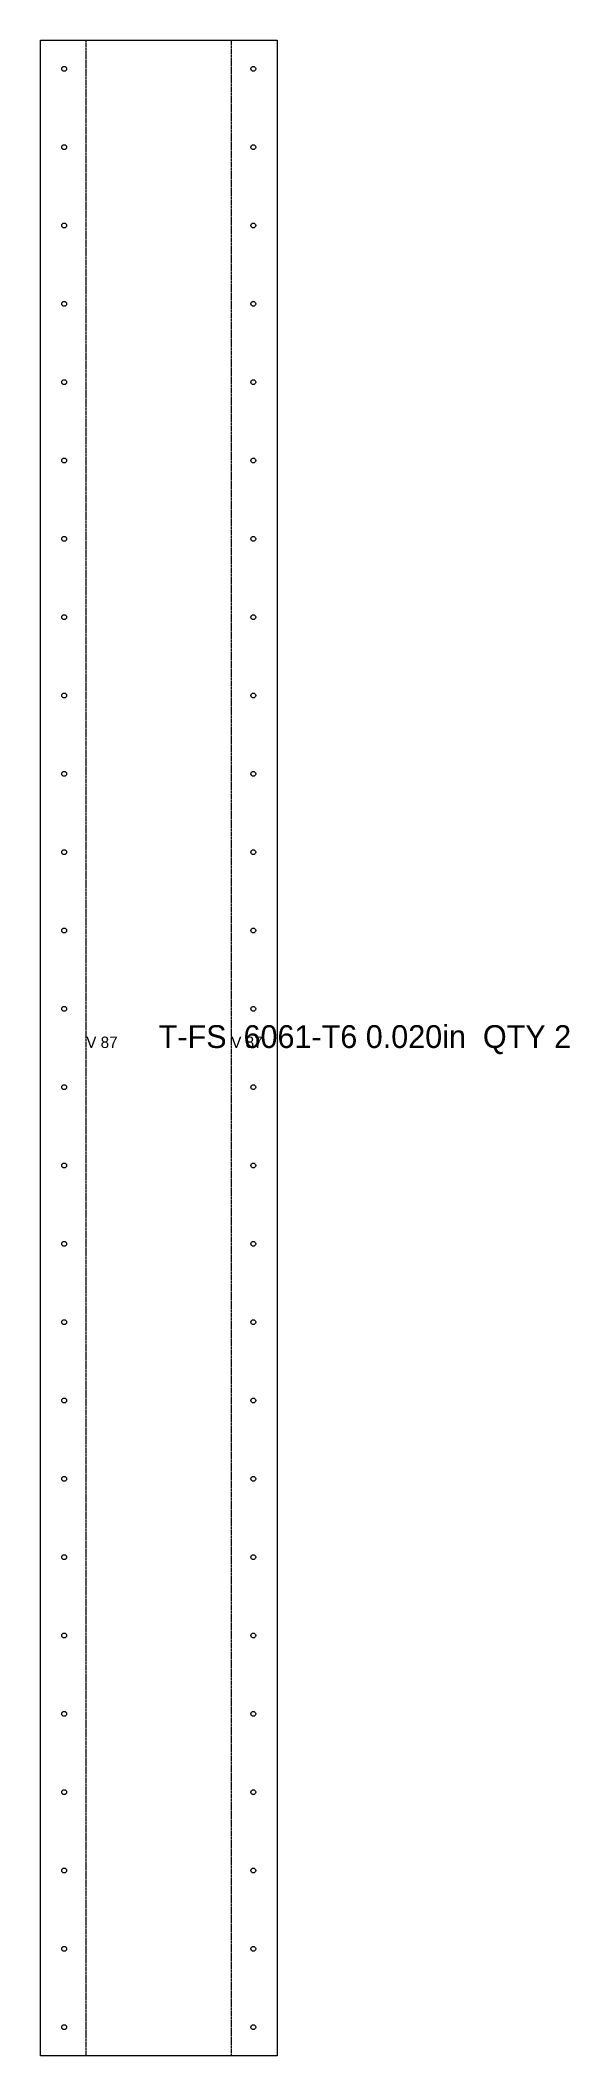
# Model space of a CAD drawing. Header units: millimetres. Extents: x -24 to 254, y 0 to 1060.
import ezdxf

# ---------------------------------------------------------------- set-up
doc = ezdxf.new("R2010")
doc.units = ezdxf.units.MM
doc.linetypes.add('DASHED', pattern=[1.524, 1.27, -0.254])
for name, color, linetype in [('CUT', 7, 'CONTINUOUS'), ('ETCH', 8, 'CONTINUOUS'), ('HOLE', 6, 'CONTINUOUS'), ('VALLEY', 1, 'DASHED')]:
    doc.layers.add(name, color=color, linetype=linetype)

msp = doc.modelspace()

# ---------------------------------------------------------------- linework, layer by layer
at = {"layer": 'CUT'}
msp.add_lwpolyline([(-24.1, 1060), (100.3, 1060), (100.3, 0), (-24.1, 0), (-24.1, 1060)], close=True, dxfattribs=at)
at = {"layer": 'HOLE'}
for centre in [(-11.6, 1045), (87.8, 1045), (-11.6, 1003.8), (87.8, 1003.8), (-11.6, 962.6), (87.8, 962.6), (-11.6, 921.4), (87.8, 921.4), (-11.6, 880.2), (87.8, 880.2), (-11.6, 839), (87.8, 839), (-11.6, 797.8), (87.8, 797.8), (-11.6, 756.6), (87.8, 756.6), (-11.6, 715.4), (87.8, 715.4), (-11.6, 674.2), (87.8, 674.2), (-11.6, 633), (87.8, 633), (-11.6, 591.8), (87.8, 591.8), (-11.6, 550.6), (87.8, 550.6), (-11.6, 509.4), (87.8, 509.4), (-11.6, 468.2), (87.8, 468.2), (-11.6, 427), (87.8, 427), (-11.6, 385.8), (87.8, 385.8), (-11.6, 344.6), (87.8, 344.6), (-11.6, 303.4), (87.8, 303.4), (-11.6, 262.2), (87.8, 262.2), (-11.6, 221), (87.8, 221), (-11.6, 179.8), (87.8, 179.8), (-11.6, 138.6), (87.8, 138.6), (-11.6, 97.4), (87.8, 97.4), (-11.6, 56.2), (87.8, 56.2), (-11.6, 15), (87.8, 15)]:
    msp.add_circle(centre, 1.25, dxfattribs=at)
at = {"layer": 'VALLEY'}
for p, q in [((0, 0), (0, 1060)), ((76.2, 1060), (76.2, 0))]:
    msp.add_line(p, q, dxfattribs=at)

# ---------------------------------------------------------------- texts
at = {"layer": 'ETCH'}
for s, height, p in [('T-FS  6061-T6 0.020in  QTY 2', 12, (38.1, 530)), ('V 87', 6, (0, 530)), ('V 87', 6, (76.2, 530))]:
    msp.add_text(s, height=height, dxfattribs=at).set_placement(p)

doc.saveas('drawing.dxf')
